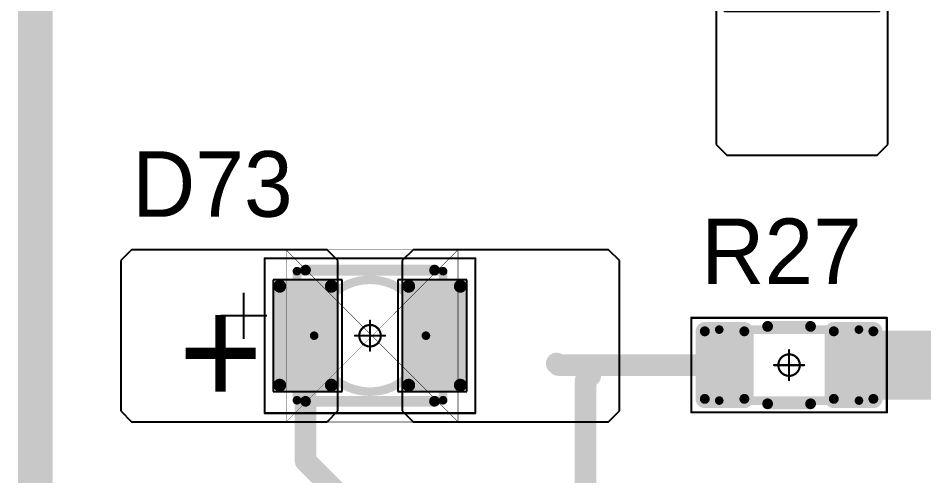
# Model space of a CAD drawing. Header units: millimetres. Extents: x 0 to 1769, y 431 to 1001.
# Drawn here: x 1431.21 to 1452.28, y 579.77 to 590.42 of the extents above; entities that cross this region are included whole.
import ezdxf

# ---------------------------------------------------------------- set-up
doc = ezdxf.new("R2010")
doc.units = ezdxf.units.MM
for name, color, linetype in [('Mechanical13', 56, 'Continuous'), ('Mechanical15', 56, 'Continuous'), ('Mechanical9', 56, 'Continuous'), ('TopLayer', 1, 'Continuous'), ('TopOverlay', 2, 'Continuous'), ('TopPaste', 8, 'Continuous'), ('TopSolder', 216, 'Continuous')]:
    doc.layers.add(name, color=color, linetype=linetype)

# ---------------------------------------------------------------- blocks, each defined once
blk = doc.blocks.new('RC1206S_162')
at = {"layer": 'Mechanical13', "const_width": 0.2}
for points in [[(1.625, 0.825), (-1.625, 0.825)], [(-1.625, 0.825), (-1.625, -0.825)], [(1.625, 0.825), (1.625, -0.825)], [(1.625, -0.825), (-1.625, -0.825)]]:
    blk.add_lwpolyline(points, dxfattribs=at)
at = {"layer": 'Mechanical13', "const_width": 0.1}
for points in [[(-1.675, 0.825, 1), (-1.575, 0.825, 1)], [(-1.675, 0.825, 1), (-1.575, 0.825, 1)], [(1.575, 0.825, 1), (1.675, 0.825, 1)], [(1.575, 0.825, 1), (1.675, 0.825, 1)], [(-1.675, -0.825, 1), (-1.575, -0.825, 1)], [(-1.675, -0.825, 1), (-1.575, -0.825, 1)], [(1.575, -0.825, 1), (1.675, -0.825, 1)], [(1.575, -0.825, 1), (1.675, -0.825, 1)]]:
    blk.add_lwpolyline(points, format="xyb", close=True, dxfattribs=at)
at = {"layer": 'Mechanical15', "const_width": 0.05}
for points in [[(2.275, 1.1), (-2.275, 1.1)], [(-2.275, 1.1), (-2.275, -1.1)], [(2.275, 1.1), (2.275, -1.1)], [(0, 0.35), (0, -0.35)], [(0.35, 0), (-0.35, 0)], [(2.275, -1.1), (-2.275, -1.1)]]:
    blk.add_lwpolyline(points, dxfattribs=at)
at = {"layer": 'Mechanical15'}
for points, const_width in [([(-2.287, 1.1, 1), (-2.262, 1.1, 1)], 0.025), ([(-2.287, 1.1, 1), (-2.262, 1.1, 1)], 0.025), ([(2.262, 1.1, 1), (2.287, 1.1, 1)], 0.025), ([(2.262, 1.1, 1), (2.287, 1.1, 1)], 0.025), ([(0.25, 0, 1), (-0.25, 0, 1)], 0.05), ([(-0.012, 0.35, 1), (0.012, 0.35, 1)], 0.025), ([(-0.362, 0, 1), (-0.337, 0, 1)], 0.025), ([(-0.262, 0, 1), (-0.238, 0, 1)], 0.025), ([(0.238, 0, 1), (0.262, 0, 1)], 0.025), ([(0.337, 0, 1), (0.362, 0, 1)], 0.025), ([(-0.012, -0.35, 1), (0.012, -0.35, 1)], 0.025), ([(-2.287, -1.1, 1), (-2.262, -1.1, 1)], 0.025), ([(-2.287, -1.1, 1), (-2.262, -1.1, 1)], 0.025), ([(2.262, -1.1, 1), (2.287, -1.1, 1)], 0.025), ([(2.262, -1.1, 1), (2.287, -1.1, 1)], 0.025)]:
    blk.add_lwpolyline(points, format="xyb", close=True, dxfattribs=dict(at, const_width=const_width))
at = {"layer": 'TopLayer', "const_width": 0.115}
for points in [[(-2.018, 0.785, 1), (-1.903, 0.785, 1)], [(-1.098, 0.785, 1), (-0.983, 0.785, 1)], [(0.983, 0.785, 1), (1.098, 0.785, 1)], [(1.903, 0.785, 1), (2.018, 0.785, 1)], [(-2.018, -0.785, 1), (-1.903, -0.785, 1)], [(-1.098, -0.785, 1), (-0.983, -0.785, 1)], [(0.983, -0.785, 1), (1.098, -0.785, 1)], [(1.903, -0.785, 1), (2.018, -0.785, 1)]]:
    blk.add_lwpolyline(points, format="xyb", close=True, dxfattribs=at)
at = {"layer": 'TopLayer'}
for points in [[(-1.96, -0.9), (-1.04, -0.9), (-1.96, 0.9), (-1.04, 0.9)], [(1.04, -0.9), (1.96, -0.9), (1.04, 0.9), (1.96, 0.9)], [(-2.075, -0.785), (-0.925, -0.785), (-2.075, 0.785), (-0.925, 0.785)], [(0.925, -0.785), (2.075, -0.785), (0.925, 0.785), (2.075, 0.785)]]:
    blk.add_solid(points, dxfattribs=at)
at = {"layer": 'TopOverlay', "const_width": 0.25}
for points in [[(0.5, 0.9), (-0.5, 0.9)], [(0.5, -0.9), (-0.5, -0.9)]]:
    blk.add_lwpolyline(points, dxfattribs=at)
at = {"layer": 'TopOverlay', "const_width": 0.125}
for points in [[(-0.562, 0.9, 1), (-0.437, 0.9, 1)], [(0.437, 0.9, 1), (0.562, 0.9, 1)], [(-0.562, -0.9, 1), (-0.437, -0.9, 1)], [(0.437, -0.9, 1), (0.562, -0.9, 1)]]:
    blk.add_lwpolyline(points, format="xyb", close=True, dxfattribs=at)
at = {"layer": 'TopPaste', "const_width": 0.09}
for points in [[(-2.005, 0.785, 1), (-1.915, 0.785, 1)], [(-1.085, 0.785, 1), (-0.995, 0.785, 1)], [(0.995, 0.785, 1), (1.085, 0.785, 1)], [(1.915, 0.785, 1), (2.005, 0.785, 1)], [(-2.005, -0.785, 1), (-1.915, -0.785, 1)], [(-1.085, -0.785, 1), (-0.995, -0.785, 1)], [(0.995, -0.785, 1), (1.085, -0.785, 1)], [(1.915, -0.785, 1), (2.005, -0.785, 1)]]:
    blk.add_lwpolyline(points, format="xyb", close=True, dxfattribs=at)
at = {"layer": 'TopPaste'}
for points in [[(-1.96, -0.875), (-1.04, -0.875), (-1.96, 0.875), (-1.04, 0.875)], [(1.04, -0.875), (1.96, -0.875), (1.04, 0.875), (1.96, 0.875)], [(-2.05, -0.785), (-0.95, -0.785), (-2.05, 0.785), (-0.95, 0.785)], [(0.95, -0.785), (2.05, -0.785), (0.95, 0.785), (2.05, 0.785)]]:
    blk.add_solid(points, dxfattribs=at)
at = {"layer": 'TopSolder', "const_width": 0.215}
for points in [[(-2.068, 0.785, 1), (-1.853, 0.785, 1)], [(-1.148, 0.785, 1), (-0.933, 0.785, 1)], [(0.933, 0.785, 1), (1.148, 0.785, 1)], [(1.853, 0.785, 1), (2.068, 0.785, 1)], [(-2.068, -0.785, 1), (-1.853, -0.785, 1)], [(-1.148, -0.785, 1), (-0.933, -0.785, 1)], [(0.933, -0.785, 1), (1.148, -0.785, 1)], [(1.853, -0.785, 1), (2.068, -0.785, 1)]]:
    blk.add_lwpolyline(points, format="xyb", close=True, dxfattribs=at)
at = {"layer": 'TopSolder'}
for points in [[(-1.96, -1), (-1.04, -1), (-1.96, 1), (-1.04, 1)], [(1.04, -1), (1.96, -1), (1.04, 1), (1.96, 1)], [(-2.175, -0.785), (-0.825, -0.785), (-2.175, 0.785), (-0.825, 0.785)], [(0.825, -0.785), (2.175, -0.785), (0.825, 0.785), (2.175, 0.785)]]:
    blk.add_solid(points, dxfattribs=at)
blk = doc.blocks.new('T66G_254')
at = {"layer": 'Mechanical13'}
for p, q in [((2.936, 0.071), (2.936, -1)), ((2.4, -0.464), (3.471, -0.464))]:
    blk.add_line(p, q, dxfattribs=at)
at = {"layer": 'Mechanical13', "const_width": 0.2}
for points in [[(1.7, 1.5), (-1.7, 1.5)], [(-1.7, 1.5), (-1.7, -1.5)], [(1.7, 1.5), (1.7, -1.5)], [(1.7, -1.5), (-1.7, -1.5)]]:
    blk.add_lwpolyline(points, dxfattribs=at)
at = {"layer": 'Mechanical13'}
for points, const_width in [([(-1.75, 1.5, 1), (-1.65, 1.5, 1)], 0.1), ([(-1.75, 1.5, 1), (-1.65, 1.5, 1)], 0.1), ([(1.65, 1.5, 1), (1.75, 1.5, 1)], 0.1), ([(1.65, 1.5, 1), (1.75, 1.5, 1)], 0.1), ([(1.3, 0, 1), (-1.3, 0, 1)], 0.2), ([(-1.35, 0, 1), (-1.25, 0, 1)], 0.1), ([(1.25, 0, 1), (1.35, 0, 1)], 0.1), ([(-1.75, -1.5, 1), (-1.65, -1.5, 1)], 0.1), ([(-1.75, -1.5, 1), (-1.65, -1.5, 1)], 0.1), ([(1.65, -1.5, 1), (1.75, -1.5, 1)], 0.1), ([(1.65, -1.5, 1), (1.75, -1.5, 1)], 0.1)]:
    blk.add_lwpolyline(points, format="xyb", close=True, dxfattribs=dict(at, const_width=const_width))
at = {"layer": 'Mechanical15', "const_width": 0.05}
for points in [[(-2.45, 1.8), (-2.45, -1.8)], [(2.45, 1.8), (-2.45, 1.8)], [(2.45, 1.8), (2.45, -1.8)], [(0, 0.35), (0, -0.35)], [(0.35, 0), (-0.35, 0)], [(2.45, -1.8), (-2.45, -1.8)]]:
    blk.add_lwpolyline(points, dxfattribs=at)
at = {"layer": 'Mechanical15'}
for points, const_width in [([(-2.462, 1.8, 1), (-2.438, 1.8, 1)], 0.025), ([(-2.462, 1.8, 1), (-2.438, 1.8, 1)], 0.025), ([(2.438, 1.8, 1), (2.462, 1.8, 1)], 0.025), ([(2.438, 1.8, 1), (2.462, 1.8, 1)], 0.025), ([(0.25, 0, 1), (-0.25, 0, 1)], 0.05), ([(-0.012, 0.35, 1), (0.012, 0.35, 1)], 0.025), ([(-0.362, 0, 1), (-0.337, 0, 1)], 0.025), ([(-0.262, 0, 1), (-0.238, 0, 1)], 0.025), ([(0.238, 0, 1), (0.262, 0, 1)], 0.025), ([(0.337, 0, 1), (0.362, 0, 1)], 0.025), ([(-0.012, -0.35, 1), (0.012, -0.35, 1)], 0.025), ([(-2.462, -1.8, 1), (-2.438, -1.8, 1)], 0.025), ([(-2.462, -1.8, 1), (-2.438, -1.8, 1)], 0.025), ([(2.438, -1.8, 1), (2.462, -1.8, 1)], 0.025), ([(2.438, -1.8, 1), (2.462, -1.8, 1)], 0.025)]:
    blk.add_lwpolyline(points, format="xyb", close=True, dxfattribs=dict(at, const_width=const_width))
at = {"layer": 'TopLayer'}
for p, q in [((-5.55, 2), (-5.8, 1.75)), ((-1, 2), (-5.55, 2)), ((-0.75, 1.75), (-1, 2)), ((1, 2), (0.75, 1.75)), ((5.55, 2), (1, 2)), ((5.8, 1.75), (5.55, 2)), ((-5.8, 1.75), (-5.8, -1.75)), ((-0.75, -1.75), (-0.75, 1.75)), ((0.75, 1.75), (0.75, -1.75)), ((5.8, -1.75), (5.8, 1.75)), ((-5.8, -1.75), (-5.55, -2)), ((-1, -2), (-0.75, -1.75)), ((0.75, -1.75), (1, -2)), ((5.55, -2), (5.8, -1.75)), ((-5.55, -2), (-1, -2)), ((1, -2), (5.55, -2))]:
    blk.add_line(p, q, dxfattribs=at)
at = {"layer": 'TopLayer', "const_width": 0.15}
for points in [[(-2.175, 1.15, 1), (-2.025, 1.15, 1)], [(-0.975, 1.15, 1), (-0.825, 1.15, 1)], [(0.825, 1.15, 1), (0.975, 1.15, 1)], [(2.025, 1.15, 1), (2.175, 1.15, 1)], [(-2.175, -1.15, 1), (-2.025, -1.15, 1)], [(-0.975, -1.15, 1), (-0.825, -1.15, 1)], [(0.825, -1.15, 1), (0.975, -1.15, 1)], [(2.025, -1.15, 1), (2.175, -1.15, 1)]]:
    blk.add_lwpolyline(points, format="xyb", close=True, dxfattribs=at)
at = {"layer": 'TopLayer'}
for points in [[(-0.9, 1.3), (-2.1, 1.3), (-0.9, -1.3), (-2.1, -1.3)], [(2.1, 1.3), (0.9, 1.3), (2.1, -1.3), (0.9, -1.3)], [(-0.75, 1.15), (-2.25, 1.15), (-0.75, -1.15), (-2.25, -1.15)], [(2.25, 1.15), (0.75, 1.15), (2.25, -1.15), (0.75, -1.15)]]:
    blk.add_solid(points, dxfattribs=at)
at = {"layer": 'TopOverlay', "const_width": 0.25}
for points in [[(1.5, 1.525), (-1.5, 1.525)], [(1.5, -1.525), (-1.5, -1.525)]]:
    blk.add_lwpolyline(points, dxfattribs=at)
at = {"layer": 'TopOverlay', "const_width": 0.125}
for points in [[(-1.562, 1.525, 1), (-1.438, 1.525, 1)], [(1.438, 1.525, 1), (1.562, 1.525, 1)], [(-1.562, -1.525, 1), (-1.438, -1.525, 1)], [(1.438, -1.525, 1), (1.562, -1.525, 1)]]:
    blk.add_lwpolyline(points, format="xyb", close=True, dxfattribs=at)
at = {"layer": 'TopPaste', "const_width": 0.125}
for points in [[(-2.163, 1.15, 1), (-2.038, 1.15, 1)], [(-0.963, 1.15, 1), (-0.838, 1.15, 1)], [(0.838, 1.15, 1), (0.963, 1.15, 1)], [(2.038, 1.15, 1), (2.163, 1.15, 1)], [(-2.163, -1.15, 1), (-2.038, -1.15, 1)], [(-0.963, -1.15, 1), (-0.838, -1.15, 1)], [(0.838, -1.15, 1), (0.963, -1.15, 1)], [(2.038, -1.15, 1), (2.163, -1.15, 1)]]:
    blk.add_lwpolyline(points, format="xyb", close=True, dxfattribs=at)
at = {"layer": 'TopPaste'}
for points in [[(-0.9, 1.275), (-2.1, 1.275), (-0.9, -1.275), (-2.1, -1.275)], [(2.1, 1.275), (0.9, 1.275), (2.1, -1.275), (0.9, -1.275)], [(-0.775, 1.15), (-2.225, 1.15), (-0.775, -1.15), (-2.225, -1.15)], [(2.225, 1.15), (0.775, 1.15), (2.225, -1.15), (0.775, -1.15)]]:
    blk.add_solid(points, dxfattribs=at)
at = {"layer": 'TopSolder'}
for p, q in [((-2.25, 1.3), (-2.25, -1.3)), ((-0.65, 1.3), (-2.25, 1.3)), ((-0.65, -1.3), (-0.65, 1.3)), ((0.65, 1.3), (0.65, -1.3)), ((2.25, 1.3), (0.65, 1.3)), ((2.25, -1.3), (2.25, 1.3)), ((-2.25, -1.3), (-0.65, -1.3)), ((0.65, -1.3), (2.25, -1.3))]:
    blk.add_line(p, q, dxfattribs=at)
at = {"layer": 'TopOverlay'}
blk.add_text('+', height=2.5, dxfattribs=at).set_placement((2.5, -0.8))
blk = doc.blocks.new('T66G_291')
at = {"layer": 'Mechanical13'}
for p, q in [((2.936, 0.071), (2.936, -1)), ((2.4, -0.464), (3.471, -0.464))]:
    blk.add_line(p, q, dxfattribs=at)
at = {"layer": 'Mechanical13', "const_width": 0.2}
for points in [[(-1.7, 1.5), (1.7, 1.5)], [(-1.7, 1.5), (-1.7, -1.5)], [(1.7, 1.5), (1.7, -1.5)], [(-1.7, -1.5), (1.7, -1.5)]]:
    blk.add_lwpolyline(points, dxfattribs=at)
at = {"layer": 'Mechanical13'}
for points, const_width in [([(-1.75, 1.5, 1), (-1.65, 1.5, 1)], 0.1), ([(-1.75, 1.5, 1), (-1.65, 1.5, 1)], 0.1), ([(1.65, 1.5, 1), (1.75, 1.5, 1)], 0.1), ([(1.65, 1.5, 1), (1.75, 1.5, 1)], 0.1), ([(1.3, 0, 1), (-1.3, 0, 1)], 0.2), ([(-1.35, 0, 1), (-1.25, 0, 1)], 0.1), ([(1.25, 0, 1), (1.35, 0, 1)], 0.1), ([(-1.75, -1.5, 1), (-1.65, -1.5, 1)], 0.1), ([(-1.75, -1.5, 1), (-1.65, -1.5, 1)], 0.1), ([(1.65, -1.5, 1), (1.75, -1.5, 1)], 0.1), ([(1.65, -1.5, 1), (1.75, -1.5, 1)], 0.1)]:
    blk.add_lwpolyline(points, format="xyb", close=True, dxfattribs=dict(at, const_width=const_width))
at = {"layer": 'Mechanical15', "const_width": 0.05}
for points in [[(-2.45, 1.8), (-2.45, -1.8)], [(-2.45, 1.8), (2.45, 1.8)], [(2.45, 1.8), (2.45, -1.8)], [(0, 0.35), (0, -0.35)], [(-0.35, 0), (0.35, 0)], [(-2.45, -1.8), (2.45, -1.8)]]:
    blk.add_lwpolyline(points, dxfattribs=at)
at = {"layer": 'Mechanical15'}
for points, const_width in [([(-2.462, 1.8, 1), (-2.438, 1.8, 1)], 0.025), ([(-2.462, 1.8, 1), (-2.438, 1.8, 1)], 0.025), ([(2.438, 1.8, 1), (2.462, 1.8, 1)], 0.025), ([(2.438, 1.8, 1), (2.462, 1.8, 1)], 0.025), ([(0.25, 0, 1), (-0.25, 0, 1)], 0.05), ([(-0.012, 0.35, 1), (0.012, 0.35, 1)], 0.025), ([(-0.362, 0, 1), (-0.337, 0, 1)], 0.025), ([(-0.262, 0, 1), (-0.238, 0, 1)], 0.025), ([(0.238, 0, 1), (0.262, 0, 1)], 0.025), ([(0.337, 0, 1), (0.362, 0, 1)], 0.025), ([(-0.012, -0.35, 1), (0.012, -0.35, 1)], 0.025), ([(-2.462, -1.8, 1), (-2.438, -1.8, 1)], 0.025), ([(-2.462, -1.8, 1), (-2.438, -1.8, 1)], 0.025), ([(2.438, -1.8, 1), (2.462, -1.8, 1)], 0.025), ([(2.438, -1.8, 1), (2.462, -1.8, 1)], 0.025)]:
    blk.add_lwpolyline(points, format="xyb", close=True, dxfattribs=dict(at, const_width=const_width))
at = {"layer": 'TopLayer'}
for p, q in [((-5.55, 2), (-5.8, 1.75)), ((-1, 2), (-5.55, 2)), ((-0.75, 1.75), (-1, 2)), ((1, 2), (0.75, 1.75)), ((5.55, 2), (1, 2)), ((5.8, 1.75), (5.55, 2)), ((-5.8, 1.75), (-5.8, -1.75)), ((-0.75, -1.75), (-0.75, 1.75)), ((0.75, 1.75), (0.75, -1.75)), ((5.8, -1.75), (5.8, 1.75)), ((-5.8, -1.75), (-5.55, -2)), ((-1, -2), (-0.75, -1.75)), ((0.75, -1.75), (1, -2)), ((5.55, -2), (5.8, -1.75)), ((-5.55, -2), (-1, -2)), ((1, -2), (5.55, -2))]:
    blk.add_line(p, q, dxfattribs=at)
at = {"layer": 'TopLayer', "const_width": 0.15}
for points in [[(-2.175, 1.15, 1), (-2.025, 1.15, 1)], [(-0.975, 1.15, 1), (-0.825, 1.15, 1)], [(0.825, 1.15, 1), (0.975, 1.15, 1)], [(2.025, 1.15, 1), (2.175, 1.15, 1)], [(-2.175, -1.15, 1), (-2.025, -1.15, 1)], [(-0.975, -1.15, 1), (-0.825, -1.15, 1)], [(0.825, -1.15, 1), (0.975, -1.15, 1)], [(2.025, -1.15, 1), (2.175, -1.15, 1)]]:
    blk.add_lwpolyline(points, format="xyb", close=True, dxfattribs=at)
at = {"layer": 'TopLayer'}
for points in [[(-0.9, 1.3), (-2.1, 1.3), (-0.9, -1.3), (-2.1, -1.3)], [(2.1, 1.3), (0.9, 1.3), (2.1, -1.3), (0.9, -1.3)], [(-0.75, 1.15), (-2.25, 1.15), (-0.75, -1.15), (-2.25, -1.15)], [(2.25, 1.15), (0.75, 1.15), (2.25, -1.15), (0.75, -1.15)]]:
    blk.add_solid(points, dxfattribs=at)
at = {"layer": 'TopOverlay', "const_width": 0.25}
for points in [[(-1.5, 1.525), (1.5, 1.525)], [(-1.5, -1.525), (1.5, -1.525)]]:
    blk.add_lwpolyline(points, dxfattribs=at)
at = {"layer": 'TopOverlay', "const_width": 0.125}
for points in [[(-1.562, 1.525, 1), (-1.438, 1.525, 1)], [(1.438, 1.525, 1), (1.562, 1.525, 1)], [(-1.562, -1.525, 1), (-1.438, -1.525, 1)], [(1.438, -1.525, 1), (1.562, -1.525, 1)]]:
    blk.add_lwpolyline(points, format="xyb", close=True, dxfattribs=at)
at = {"layer": 'TopPaste', "const_width": 0.125}
for points in [[(-2.163, 1.15, 1), (-2.038, 1.15, 1)], [(-0.963, 1.15, 1), (-0.838, 1.15, 1)], [(0.838, 1.15, 1), (0.963, 1.15, 1)], [(2.038, 1.15, 1), (2.163, 1.15, 1)], [(-2.163, -1.15, 1), (-2.038, -1.15, 1)], [(-0.963, -1.15, 1), (-0.838, -1.15, 1)], [(0.838, -1.15, 1), (0.963, -1.15, 1)], [(2.038, -1.15, 1), (2.163, -1.15, 1)]]:
    blk.add_lwpolyline(points, format="xyb", close=True, dxfattribs=at)
at = {"layer": 'TopPaste'}
for points in [[(-0.9, 1.275), (-2.1, 1.275), (-0.9, -1.275), (-2.1, -1.275)], [(2.1, 1.275), (0.9, 1.275), (2.1, -1.275), (0.9, -1.275)], [(-0.775, 1.15), (-2.225, 1.15), (-0.775, -1.15), (-2.225, -1.15)], [(2.225, 1.15), (0.775, 1.15), (2.225, -1.15), (0.775, -1.15)]]:
    blk.add_solid(points, dxfattribs=at)
at = {"layer": 'TopSolder'}
for p, q in [((-2.25, 1.3), (-2.25, -1.3)), ((-0.65, 1.3), (-2.25, 1.3)), ((-0.65, -1.3), (-0.65, 1.3)), ((0.65, 1.3), (0.65, -1.3)), ((2.25, 1.3), (0.65, 1.3)), ((2.25, -1.3), (2.25, 1.3)), ((-2.25, -1.3), (-0.65, -1.3)), ((0.65, -1.3), (2.25, -1.3))]:
    blk.add_line(p, q, dxfattribs=at)
at = {"layer": 'TopOverlay'}
blk.add_text('+', height=2.5, dxfattribs=at).set_placement((2.5, -0.8))

msp = doc.modelspace()

# ---------------------------------------------------------------- linework, layer by layer
at = {"layer": 'Mechanical9'}
for points, const_width in [([(1437.44, 581.028), (1437.44, 585.028)], 0.0127), ([(1437.44, 585.028), (1441.44, 585.028)], 0.0127), ([(1437.44, 585.028), (1441.44, 581.028)], 0.01), ([(1437.44, 581.028), (1441.44, 585.028)], 0.01), ([(1441.44, 581.028), (1441.44, 585.028)], 0.0127), ([(1437.44, 581.028), (1441.44, 581.028)], 0.0127)]:
    msp.add_lwpolyline(points, dxfattribs=dict(at, const_width=const_width))
for points, const_width in [([(1437.437, 585.028, 1), (1437.443, 585.028, 1)], 0.00635), ([(1437.437, 585.028, 1), (1437.443, 585.028, 1)], 0.00635), ([(1437.438, 585.028, 1), (1437.443, 585.028, 1)], 0.005), ([(1441.437, 585.028, 1), (1441.443, 585.028, 1)], 0.00635), ([(1441.437, 585.028, 1), (1441.443, 585.028, 1)], 0.00635), ([(1441.438, 585.028, 1), (1441.443, 585.028, 1)], 0.005), ([(1437.437, 581.028, 1), (1437.443, 581.028, 1)], 0.00635), ([(1437.437, 581.028, 1), (1437.443, 581.028, 1)], 0.00635), ([(1437.438, 581.028, 1), (1437.443, 581.028, 1)], 0.005), ([(1441.437, 581.028, 1), (1441.443, 581.028, 1)], 0.00635), ([(1441.437, 581.028, 1), (1441.443, 581.028, 1)], 0.00635), ([(1441.438, 581.028, 1), (1441.443, 581.028, 1)], 0.005)]:
    msp.add_lwpolyline(points, format="xyb", close=True, dxfattribs=dict(at, const_width=const_width))
at = {"layer": 'TopLayer'}
for points, const_width in [([(1431.606, 593.269), (1431.606, 562.533)], 0.8), ([(1437.892, 580.118), (1437.892, 583.032)], 0.5), ([(1450.946, 582.349), (1458.603, 582.349)], 1.6), ([(1443.734, 582.387), (1443.772, 582.349)], 0.5), ([(1443.772, 582.349), (1447.64, 582.349)], 0.5), ([(1444.406, 581.99), (1444.517, 582.101)], 0.5), ([(1444.406, 579.004), (1444.406, 581.99)], 0.5), ([(1437.892, 580.118), (1440.507, 577.504)], 0.5)]:
    msp.add_lwpolyline(points, dxfattribs=dict(at, const_width=const_width))
for points, const_width in [([(1437.767, 583.032, 1), (1438.017, 583.032, 1)], 0.25), ([(1450.546, 582.349, 1), (1451.346, 582.349, 1)], 0.8), ([(1443.609, 582.387, 1), (1443.859, 582.387, 1)], 0.25), ([(1443.647, 582.349, 1), (1443.897, 582.349, 1)], 0.25), ([(1443.647, 582.349, 1), (1443.897, 582.349, 1)], 0.25), ([(1447.515, 582.349, 1), (1447.765, 582.349, 1)], 0.25), ([(1444.281, 581.99, 1), (1444.531, 581.99, 1)], 0.25), ([(1444.281, 581.99, 1), (1444.531, 581.99, 1)], 0.25), ([(1444.392, 582.101, 1), (1444.642, 582.101, 1)], 0.25), ([(1437.767, 580.118, 1), (1438.017, 580.118, 1)], 0.25), ([(1437.767, 580.118, 1), (1438.017, 580.118, 1)], 0.25)]:
    msp.add_lwpolyline(points, format="xyb", close=True, dxfattribs=dict(at, const_width=const_width))

# ---------------------------------------------------------------- block references
for name, p, rotation in [('T66G_291', (1449.44, 593.028), 90), ('T66G_254', (1439.392, 583.032), 180), ('RC1206S_162', (1449.14, 582.349), 180)]:
    msp.add_blockref(name, p, dxfattribs=dict(rotation=rotation))

# ---------------------------------------------------------------- texts
at = {"layer": 'TopOverlay'}
for s, p in [('D73', (1433.855, 585.798)), ('R27', (1447.095, 584.232))]:
    msp.add_text(s, height=1.524, dxfattribs=at).set_placement(p)

doc.saveas('drawing.dxf')
